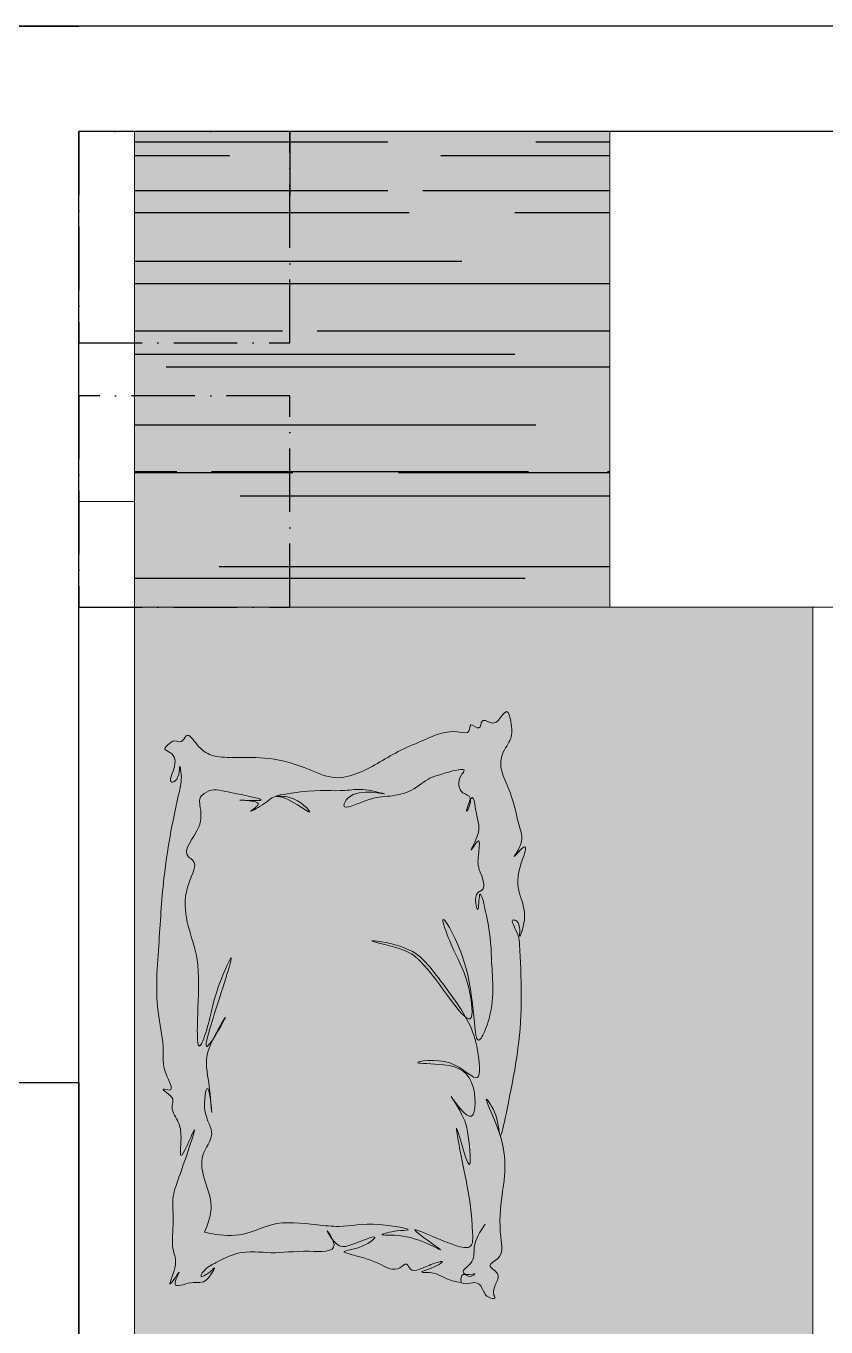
# Model space of a CAD drawing. Header units: millimetres. Extents: x -16811 to 32579, y 147992 to 176118.
# Drawn here: x -7077 to -6319, y 169145 to 170377 of the extents above; entities that cross this region are included whole.
import ezdxf

# ---------------------------------------------------------------- set-up
doc = ezdxf.new("R2010")
doc.units = ezdxf.units.MM
doc.header["$MEASUREMENT"] = 0
doc.linetypes.add('ACAD_ISO10W100', pattern=[18, 12, -3, 0, -3])
doc.layers.add('0[12345]', color=6, linetype='ACAD_ISO10W100', lineweight=30, plot=False)
doc.layers.add('Column[12345]', color=7, linetype='Continuous', lineweight=25)
doc.layers.add('Furniture[12345]', color=7, linetype='Continuous', lineweight=20)
doc.layers.add('Hatching[12345]', color=7, linetype='Continuous')
doc.layers.add('Wall[12345]', color=7, linetype='Continuous')

msp = doc.modelspace()

# ---------------------------------------------------------------- hatches: boundary and pattern name
at = {"layer": 'Hatching[12345]'}
h = msp.add_hatch(color=29, dxfattribs=at)
h.set_gradient(color1=(87, 49, 41), color2=(101, 56, 47), one_color=1, tint=0.29)
h.paths.add_polyline_path([(-6973.8, 170276.6), (-6523.8, 170276.6), (-6523.8, 169826.6), (-6973.8, 169826.6)])
at = {"layer": 'Hatching[12345]', "true_color": 0x946247}
h = msp.add_hatch(dxfattribs=at)
h.set_pattern_fill('AR-RROOF', color=25, scale=100, style=0)
h.set_pattern_definition([(180, (118575.92, 43953.46), (-220, 100), [1500, -200, 500, -100]), (180, (118442.92, 44003.46), (100, 133), [300, -33, 600, -75]), (180, (118525.92, 44038.46), (-520, 67), [800, -140, 400, -100])])
h.paths.add_polyline_path([(-6973.8, 170276.6), (-6523.8, 170276.6), (-6523.8, 169826.6), (-6973.8, 169826.6)])
at = {"layer": 'Hatching[12345]'}
h = msp.add_hatch(color=254, dxfattribs=at)
h.set_gradient(color1=(188, 218, 240), color2=(188, 218, 240), centered=1, one_color=1, tint=0.84, name='SPHERICAL')
h.paths.add_polyline_path([(-6331.6, 169826.6), (-6973.8, 169826.6), (-6973.8, 168927), (-6331.6, 168927)])
edge = h.paths.add_edge_path(flags=16)
edge.add_spline(control_points=[(-6942.4, 169696.2), (-6940.3, 169698), (-6936.5, 169701.2), (-6928.5, 169697.2), (-6924.2, 169710), (-6913.3, 169692.9), (-6901, 169684.6), (-6875.6, 169683.9), (-6844.7, 169685), (-6812.6, 169675.3), (-6785.2, 169662.2), (-6753.4, 169670.8), (-6728.9, 169689), (-6695.9, 169701.8), (-6677.5, 169711.4), (-6655.9, 169706.1), (-6657.1, 169719.1), (-6646, 169707.6), (-6646.1, 169723.1), (-6633.3, 169713.3), (-6627.7, 169721.8), (-6620, 169730.9), (-6616.9, 169714.4), (-6615.5, 169701.9), (-6626.8, 169688.8), (-6627.9, 169671.4), (-6616.1, 169649.7), (-6611.3, 169623.6), (-6604.7, 169603.6), (-6619.6, 169583.9), (-6597.7, 169609.5), (-6613.5, 169572.5), (-6609.3, 169553), (-6601.6, 169534.7), (-6611.3, 169507), (-6607.3, 169528.1), (-6619.7, 169532.2), (-6609.7, 169516.7), (-6608.7, 169496.2), (-6605.9, 169432), (-6611.9, 169395.2), (-6626.4, 169325.6), (-6627.6, 169326.4), (-6627.7, 169326.5)], knot_values=[0, 0, 0, 0, 0.25382, 0.460542, 0.694835, 1.139569, 1.70084, 2.377518, 3.524298, 4.836209, 5.695724, 6.447678, 7.962577, 8.761427, 9.922694, 10.207165, 10.409942, 10.689351, 10.924019, 11.259037, 11.612355, 11.832431, 12.167835, 12.701992, 13.262323, 13.72025, 14.364213, 15.686964, 16.275555, 16.641872, 17.088132, 17.726791, 18.67199, 19.557352, 19.944726, 20.430995, 20.534345, 21.017645, 21.33905, 22.928598, 26.724468, 27.411934, 27.441983, 27.441983, 27.441983, 27.441983], degree=3, periodic=0)
edge.add_spline(control_points=[(-6627.7, 169326.5), (-6620.3, 169302.7), (-6625.4, 169277.5), (-6629.5, 169237.6), (-6623.5, 169211.2), (-6641.9, 169203.4), (-6621.7, 169193.3), (-6637.9, 169182.1), (-6631.6, 169171.4), (-6640.1, 169172.5), (-6643.5, 169178.8), (-6648.9, 169190.6), (-6662, 169184.1), (-6664.3, 169187.1)], knot_values=[29.790014, 29.790014, 29.790014, 29.790014, 31.733418, 33.070592, 33.76116, 34.070204, 34.417773, 35.108341, 35.207621, 35.330254, 35.677272, 35.977512, 36.449933, 36.449933, 36.449933, 36.449933], degree=3, periodic=0)
edge.add_spline(control_points=[(-6664.3, 169187.1), (-6667.3, 169187.5), (-6676.1, 169188.7), (-6686.2, 169195.6), (-6695.2, 169196.7), (-6707.4, 169196.7), (-6690.2, 169200.7), (-6678.5, 169209.1), (-6695.9, 169203.5), (-6702.1, 169199.6), (-6713, 169197.4), (-6715.9, 169207.2), (-6726.3, 169195.8), (-6745.3, 169207.4), (-6758.4, 169210.9), (-6780.9, 169216.9), (-6758.3, 169218.7), (-6736.5, 169236.2), (-6766.5, 169223), (-6779.1, 169219.7), (-6784.7, 169225.7), (-6786.2, 169227.6)], knot_values=[0.001627, 0.001627, 0.001627, 0.001627, 0.30881, 0.885533, 1.125245, 1.294957, 1.807053, 2.014014, 2.390194, 2.791076, 3.067402, 3.255669, 3.501446, 4.111256, 5.093018, 5.333636, 5.795713, 6.424924, 7.22382, 7.634666, 7.811297, 7.811297, 7.811297, 7.811297], degree=3, periodic=0)
edge.add_spline(control_points=[(-6786.2, 169227.6), (-6785.6, 169226), (-6782.1, 169215.1), (-6817.9, 169218.2), (-6841.3, 169213.5), (-6873.9, 169218.5), (-6894.8, 169206.5), (-6906.4, 169201.4), (-6913.8, 169190.1), (-6902.6, 169196), (-6895.5, 169204.8), (-6906.5, 169183.8), (-6917.9, 169189.9), (-6941.6, 169179), (-6925.9, 169205.9), (-6946.2, 169175.6), (-6931.6, 169205.2), (-6940.1, 169220.4), (-6935.9, 169243.5), (-6939.1, 169267.2), (-6930.4, 169289.6), (-6907.3, 169357.8), (-6933.8, 169292.5), (-6928.4, 169327.3), (-6932.6, 169340.6), (-6940.4, 169351.8), (-6935, 169362.9), (-6952.8, 169372.3), (-6934.4, 169366.7), (-6948.8, 169390.1), (-6944.9, 169408.8), (-6955.3, 169452.8), (-6950.4, 169507.7), (-6946.9, 169578.2), (-6935.6, 169634.7), (-6928.7, 169663.4), (-6931.8, 169682.7), (-6930.7, 169662.9), (-6942.5, 169659.2), (-6934.3, 169676.3), (-6935.3, 169687.6), (-6947.2, 169691.8), (-6943.9, 169694.9), (-6942.4, 169696.2)], knot_values=[8.535132, 8.535132, 8.535132, 8.535132, 8.665562, 9.474885, 10.680581, 11.731794, 12.482799, 12.979735, 13.12789, 13.494969, 13.630671, 14.056835, 14.587313, 15.085164, 15.480512, 15.951085, 16.483501, 17.093841, 17.945825, 18.659388, 19.367318, 20.886126, 21.744859, 22.416814, 22.865961, 23.371565, 23.564984, 24.001314, 24.195364, 24.707154, 25.475673, 26.536549, 28.914258, 31.040669, 33.694428, 34.232605, 34.493516, 34.978663, 35.091565, 35.515429, 36.048451, 36.245558, 36.4021, 36.4021, 36.4021, 36.4021], degree=3, periodic=0)
edge = h.paths.add_edge_path(flags=0)
edge.add_spline(control_points=[(-6660.2, 169438.1), (-6659.3, 169436.5), (-6654.2, 169427.1), (-6648.6, 169410.9), (-6644.5, 169368.3), (-6671.6, 169402.6), (-6721.1, 169393.9), (-6672.4, 169394.9), (-6649.7, 169382.6), (-6650.8, 169326.5), (-6680.4, 169373.4), (-6662.5, 169344.9), (-6657.6, 169333.4), (-6653.4, 169274.4), (-6672.2, 169350), (-6664.7, 169305.6), (-6658.3, 169279.1), (-6654, 169248.2), (-6653.2, 169217.9), (-6679.4, 169223.7), (-6729.3, 169249.5), (-6665.5, 169205.6), (-6710.6, 169234.7), (-6748.2, 169230.8), (-6726.9, 169236.4), (-6705.1, 169236.6), (-6753.7, 169245.5), (-6773, 169238.8), (-6808.8, 169242.5), (-6838.8, 169246.4), (-6868.6, 169231.4), (-6890.9, 169231.2), (-6904, 169233.9), (-6907.5, 169234.6), (-6904.3, 169243), (-6895.3, 169266.9), (-6919.5, 169299.2), (-6895.2, 169328.7), (-6910.7, 169344.7), (-6904.2, 169385.9), (-6899, 169328.2), (-6903.9, 169385.8), (-6908, 169398.7), (-6900.6, 169415.1), (-6898.8, 169418.8)], knot_values=[65.447847, 65.447847, 65.447847, 65.447847, 65.63943, 66.565436, 67.420431, 68.40732, 69.420683, 70.237166, 71.43394, 72.332569, 73.176927, 73.554537, 74.554717, 75.447633, 76.66581, 77.148, 78.482837, 80.007232, 80.427044, 80.931932, 82.265181, 83.244131, 84.489691, 85.144184, 85.633812, 85.971755, 86.866409, 88.157786, 88.849889, 90.296323, 91.112463, 92.101438, 92.454034, 92.454034, 92.454034, 93.319474, 94.93311, 95.647186, 96.420475, 97.126698, 97.881117, 98.886806, 99.872246, 100.167679, 100.167679, 100.167679, 100.167679], degree=3, periodic=0)
edge.add_spline(control_points=[(-6898.8, 169418.8), (-6901, 169415.3), (-6911.1, 169401), (-6894.2, 169454.4), (-6875.1, 169513.4), (-6900.7, 169455.4), (-6901.7, 169435.2), (-6916.1, 169398.2), (-6912.6, 169467.9), (-6913.6, 169503.4), (-6934.5, 169549.6), (-6912.8, 169583.9), (-6931.4, 169594.7), (-6908.8, 169616.1), (-6911.2, 169633.9), (-6913.1, 169646.2), (-6901.8, 169655.6), (-6886.1, 169651.2), (-6839.7, 169642.7), (-6864.8, 169643.4), (-6869.7, 169643.6)], knot_values=[9.262746, 9.262746, 9.262746, 9.262746, 9.598621, 10.884297, 12.452965, 13.476101, 15.040717, 15.348451, 16.704729, 18.391968, 20.48622, 21.196783, 21.369329, 22.369403, 23.061945, 23.242728, 23.553096, 24.276746, 25.284432, 25.703927, 25.703927, 25.703927, 25.703927], degree=3, periodic=0)
edge.add_spline(control_points=[(-6869.7, 169643.6), (-6867.1, 169643.4), (-6861.6, 169642.7), (-6853.3, 169640.2), (-6871.1, 169629.2), (-6848.2, 169640.6), (-6838.1, 169655.2), (-6794.5, 169619.6), (-6821.5, 169648.6), (-6848.6, 169646.7), (-6802.2, 169654.7), (-6782, 169651.2), (-6757.5, 169655.4), (-6721, 169645.1), (-6767.6, 169657.6), (-6779.9, 169631.4), (-6750.9, 169647), (-6733.2, 169646.9), (-6710.9, 169651.2), (-6696.9, 169664.4), (-6682.3, 169668.4), (-6656.2, 169676.7), (-6668.2, 169664), (-6667.2, 169650.2), (-6656.5, 169648.3), (-6655.8, 169644.9), (-6655.8, 169644.5)], knot_values=[26.157068, 26.157068, 26.157068, 26.157068, 26.385216, 26.523896, 26.856192, 27.271557, 27.814993, 28.951107, 29.737919, 30.142365, 30.901079, 32.306046, 32.957682, 33.57046, 34.718549, 35.01149, 35.760324, 36.490654, 37.198885, 37.895984, 38.254443, 38.997565, 39.162584, 39.713823, 39.994801, 40.035381, 40.035381, 40.035381, 40.035381], degree=3, periodic=0)
edge.add_spline(control_points=[(-6869.7, 169643.6), (-6872.4, 169643.7), (-6876.2, 169643.9), (-6872.4, 169643.8), (-6869.7, 169643.6)], knot_values=[25.703927, 25.703927, 25.703927, 25.703927, 25.930608, 26.157068, 26.157068, 26.157068, 26.157068], degree=3, periodic=0)
edge.add_spline(control_points=[(-6869.7, 169643.6), (-6864.8, 169643.4), (-6839.7, 169642.7), (-6886.1, 169651.2), (-6901.8, 169655.6), (-6913.1, 169646.2), (-6911.2, 169633.9), (-6908.8, 169616.1), (-6931.4, 169594.7), (-6912.8, 169583.9), (-6934.5, 169549.6), (-6913.6, 169503.4), (-6912.6, 169467.9), (-6916.1, 169398.2), (-6901.7, 169435.2), (-6900.7, 169455.4), (-6875.1, 169513.4), (-6894.2, 169454.4), (-6911.1, 169401), (-6901, 169415.3), (-6898.8, 169418.8)], knot_values=[9.262746, 9.262746, 9.262746, 9.262746, 9.682241, 10.689927, 11.413577, 11.723945, 11.904729, 12.597271, 13.597345, 13.76989, 14.480453, 16.574705, 18.261945, 19.618223, 19.925956, 21.490572, 22.513709, 24.082377, 25.368053, 25.703927, 25.703927, 25.703927, 25.703927], degree=3, periodic=0)
edge.add_spline(control_points=[(-6898.8, 169418.8), (-6893.6, 169429.4), (-6881.8, 169448.5), (-6894, 169426.4), (-6898.8, 169418.8)], knot_values=[7.713645, 7.713645, 7.713645, 7.713645, 8.546506, 9.262746, 9.262746, 9.262746, 9.262746], degree=3, periodic=0)
h = msp.add_hatch(color=254, dxfattribs=at)
h.set_gradient(color1=(195, 213, 212), rotation=45, centered=1, one_color=1, tint=1, name='INVHEMISPHERICAL')
edge = h.paths.add_edge_path()
edge.add_spline(control_points=[(-6786.2, 169227.6), (-6785.6, 169226), (-6782.1, 169215.1), (-6817.9, 169218.2), (-6841.3, 169213.5), (-6873.9, 169218.5), (-6894.8, 169206.5), (-6906.4, 169201.4), (-6913.8, 169190.1), (-6902.6, 169196), (-6895.5, 169204.8), (-6906.5, 169183.8), (-6917.9, 169189.9), (-6941.6, 169179), (-6925.9, 169205.9), (-6946.2, 169175.6), (-6931.6, 169205.2), (-6940.1, 169220.4), (-6935.9, 169243.5), (-6938.4, 169261.9), (-6937.1, 169269.8), (-6936.7, 169271.6)], knot_values=[8.535132, 8.535132, 8.535132, 8.535132, 8.665562, 9.474885, 10.680581, 11.731794, 12.482799, 12.979735, 13.12789, 13.494969, 13.630671, 14.056835, 14.587313, 15.085164, 15.480512, 15.951085, 16.483501, 17.093841, 17.945825, 18.659388, 18.86018, 18.86018, 18.86018, 18.86018], degree=3, periodic=0)
edge.add_spline(control_points=[(-6936.7, 169271.6), (-6935.7, 169276), (-6928.9, 169294.1), (-6907.3, 169357.8), (-6933.8, 169292.5), (-6928.4, 169327.3), (-6932.6, 169340.6), (-6940.4, 169351.8), (-6935, 169362.9), (-6952.8, 169372.3), (-6934.4, 169366.7), (-6948.8, 169390.1), (-6944.9, 169408.8), (-6955.3, 169452.8), (-6950.8, 169503.2), (-6948.7, 169543.1), (-6947.1, 169559.9)], knot_values=[18.86018, 18.86018, 18.86018, 18.86018, 19.367318, 20.886126, 21.744859, 22.416814, 22.865961, 23.371565, 23.564984, 24.001314, 24.195364, 24.707154, 25.475673, 26.536549, 28.914258, 30.585278, 30.585278, 30.585278, 30.585278], degree=3, periodic=0)
edge.add_spline(control_points=[(-6947.1, 169559.9), (-6946.7, 169564.5), (-6943.4, 169596), (-6935.6, 169634.7), (-6928.7, 169663.4), (-6931.8, 169682.7), (-6930.7, 169662.9), (-6942.5, 169659.2), (-6934.3, 169676.3), (-6935.3, 169687.6), (-6947.2, 169691.8), (-6943.9, 169694.9), (-6942.4, 169696.2)], knot_values=[30.585278, 30.585278, 30.585278, 30.585278, 31.040669, 33.694428, 34.232605, 34.493516, 34.978663, 35.091565, 35.515429, 36.048451, 36.245558, 36.4021, 36.4021, 36.4021, 36.4021], degree=3, periodic=0)
edge.add_spline(control_points=[(-6942.4, 169696.2), (-6940.3, 169698), (-6936.5, 169701.2), (-6928.5, 169697.2), (-6924.2, 169710), (-6913.3, 169692.9), (-6901, 169684.6), (-6875.6, 169683.9), (-6844.7, 169685), (-6812.6, 169675.3), (-6785.2, 169662.2), (-6753.4, 169670.8), (-6728.9, 169689), (-6695.9, 169701.8), (-6677.5, 169711.4), (-6655.9, 169706.1), (-6657.1, 169719.1), (-6646, 169707.6), (-6646.1, 169723.1), (-6633.3, 169713.3), (-6627.7, 169721.8), (-6620, 169730.9), (-6616.9, 169714.4), (-6615.5, 169701.9), (-6626.8, 169688.8), (-6627.9, 169671.4), (-6616.1, 169649.7), (-6611.3, 169623.6), (-6604.7, 169603.6), (-6619.6, 169583.9), (-6597.7, 169609.5), (-6613.5, 169572.5), (-6609.3, 169553), (-6601.6, 169534.7), (-6611.3, 169507), (-6607.3, 169528.1), (-6619.7, 169532.2), (-6609.7, 169516.7), (-6608.7, 169496.2), (-6607.7, 169473.1), (-6607.7, 169456.5), (-6607.7, 169455.1)], knot_values=[0, 0, 0, 0, 0.317275, 0.575678, 0.868544, 1.424462, 2.12605, 2.971898, 4.405373, 6.045262, 7.119655, 8.059598, 9.953221, 10.951784, 12.403367, 12.758956, 13.012427, 13.361689, 13.655024, 14.073797, 14.515444, 14.790538, 15.209793, 15.87749, 16.577904, 17.150313, 17.955266, 19.608705, 20.344444, 20.80234, 21.360165, 22.158489, 23.339988, 24.44669, 24.930907, 25.538744, 25.667931, 26.272056, 26.673812, 28.660747, 28.840014, 28.840014, 28.840014, 28.840014], degree=3, periodic=0)
edge.add_line((-6607.7, 169455.1), (-6580, 169446.6))
edge.add_line((-6580, 169446.6), (-6608.4, 169432.6))
edge.add_spline(control_points=[(-6608.4, 169432.6), (-6609.9, 169408.4), (-6615, 169380), (-6626.4, 169325.6), (-6627.6, 169326.4), (-6627.7, 169326.5)], knot_values=[29.888741, 29.888741, 29.888741, 29.888741, 33.405585, 34.264917, 34.302479, 34.302479, 34.302479, 34.302479], degree=3, periodic=0)
edge.add_spline(control_points=[(-6627.7, 169326.5), (-6620.3, 169302.7), (-6625.4, 169277.5), (-6629.5, 169237.6), (-6623.5, 169211.2), (-6641.9, 169203.4), (-6621.7, 169193.3), (-6637.9, 169182.1), (-6631.6, 169171.4), (-6640.1, 169172.5), (-6643.5, 169178.8), (-6648.9, 169190.6), (-6662, 169184.1), (-6664.3, 169187.1)], knot_values=[37.237517, 37.237517, 37.237517, 37.237517, 39.666772, 41.33824, 42.20145, 42.587756, 43.022217, 43.885427, 44.009526, 44.162817, 44.596591, 44.97189, 45.562416, 45.562416, 45.562416, 45.562416], degree=3, periodic=0)
edge.add_spline(control_points=[(-6664.3, 169187.1), (-6667.3, 169187.5), (-6676.1, 169188.7), (-6686.2, 169195.6), (-6695.2, 169196.7), (-6707.4, 169196.7), (-6690.2, 169200.7), (-6678.5, 169209.1), (-6695.9, 169203.5), (-6702.1, 169199.6), (-6713, 169197.4), (-6715.9, 169207.2), (-6726.3, 169195.8), (-6745.3, 169207.4), (-6758.4, 169210.9), (-6780.9, 169216.9), (-6758.3, 169218.7), (-6736.5, 169236.2), (-6766.5, 169223), (-6779.1, 169219.7), (-6784.7, 169225.7), (-6786.2, 169227.6)], knot_values=[0.001627, 0.001627, 0.001627, 0.001627, 0.30881, 0.885533, 1.125245, 1.294957, 1.807053, 2.014014, 2.390194, 2.791076, 3.067402, 3.255669, 3.501446, 4.111256, 5.093018, 5.333636, 5.795713, 6.424924, 7.22382, 7.634666, 7.811297, 7.811297, 7.811297, 7.811297], degree=3, periodic=0)
edge = h.paths.add_edge_path(flags=16)
edge.add_spline(control_points=[(-6660.2, 169438.1), (-6659.3, 169436.5), (-6654.2, 169427.1), (-6648.6, 169410.9), (-6644.5, 169368.3), (-6671.6, 169402.6), (-6721.1, 169393.9), (-6672.4, 169394.9), (-6649.7, 169382.6), (-6650.8, 169326.5), (-6680.4, 169373.4), (-6662.5, 169344.9), (-6657.6, 169333.4), (-6653.4, 169274.4), (-6672.2, 169350), (-6664.7, 169305.6), (-6658.3, 169279.1), (-6654, 169248.2), (-6653.2, 169217.9), (-6679.4, 169223.7), (-6729.3, 169249.5), (-6665.5, 169205.6), (-6710.6, 169234.7), (-6748.2, 169230.8), (-6726.9, 169236.4), (-6705.1, 169236.6), (-6753.7, 169245.5), (-6773, 169238.8), (-6808.8, 169242.5), (-6838.8, 169246.4), (-6868.6, 169231.4), (-6890.9, 169231.2), (-6904, 169233.9), (-6907.5, 169234.6), (-6904.3, 169243), (-6895.3, 169266.9), (-6919.5, 169299.2), (-6895.2, 169328.7), (-6910.7, 169344.7), (-6904.2, 169385.9), (-6899, 169328.2), (-6903.9, 169385.8), (-6908, 169398.7), (-6900.6, 169415.1), (-6898.8, 169418.8)], knot_values=[81.809808, 81.809808, 81.809808, 81.809808, 82.049287, 83.206795, 84.275539, 85.50915, 86.775853, 87.796457, 89.292425, 90.415712, 91.471158, 91.943172, 93.193396, 94.309542, 95.832263, 96.435, 98.103547, 100.00904, 100.533805, 101.164915, 102.831476, 104.055163, 105.612114, 106.43023, 107.042265, 107.464694, 108.583011, 110.197233, 111.062361, 112.870403, 113.890579, 115.126798, 115.567543, 115.567543, 115.567543, 116.649343, 118.666388, 119.558983, 120.525594, 121.408372, 122.351396, 123.608507, 124.840307, 125.209599, 125.209599, 125.209599, 125.209599], degree=3, periodic=0)
edge.add_spline(control_points=[(-6898.8, 169418.8), (-6901, 169415.3), (-6911.1, 169401), (-6894.2, 169454.4), (-6875.1, 169513.4), (-6900.7, 169455.4), (-6901.7, 169435.2), (-6916.1, 169398.2), (-6912.6, 169467.9), (-6913.6, 169503.4), (-6934.5, 169549.6), (-6912.8, 169583.9), (-6931.4, 169594.7), (-6908.8, 169616.1), (-6911.2, 169633.9), (-6913.1, 169646.2), (-6901.8, 169655.6), (-6886.1, 169651.2), (-6839.7, 169642.7), (-6864.8, 169643.4), (-6869.7, 169643.6)], knot_values=[11.578433, 11.578433, 11.578433, 11.578433, 11.998276, 13.605371, 15.566206, 16.845127, 18.800896, 19.185564, 20.880911, 22.98996, 25.607776, 26.495979, 26.711661, 27.961754, 28.827431, 29.05341, 29.44137, 30.345933, 31.60554, 32.129909, 32.129909, 32.129909, 32.129909], degree=3, periodic=0)
edge.add_spline(control_points=[(-6869.7, 169643.6), (-6867.1, 169643.4), (-6861.6, 169642.7), (-6853.3, 169640.2), (-6871.1, 169629.2), (-6848.2, 169640.6), (-6838.1, 169655.2), (-6794.5, 169619.6), (-6821.5, 169648.6), (-6848.6, 169646.7), (-6802.2, 169654.7), (-6782, 169651.2), (-6757.5, 169655.4), (-6721, 169645.1), (-6767.6, 169657.6), (-6779.9, 169631.4), (-6750.9, 169647), (-6733.2, 169646.9), (-6710.9, 169651.2), (-6696.9, 169664.4), (-6682.3, 169668.4), (-6656.2, 169676.7), (-6668.2, 169664), (-6667.2, 169650.2), (-6656.5, 169648.3), (-6655.8, 169644.9), (-6655.8, 169644.5)], knot_values=[32.696336, 32.696336, 32.696336, 32.696336, 32.98152, 33.15487, 33.57024, 34.089446, 34.768741, 36.188884, 37.172399, 37.677957, 38.626349, 40.382557, 41.197102, 41.963074, 43.398186, 43.764363, 44.700405, 45.613317, 46.498606, 47.36998, 47.818054, 48.746956, 48.95323, 49.642279, 49.993501, 50.044227, 50.044227, 50.044227, 50.044227], degree=3, periodic=0)
edge.add_spline(control_points=[(-6655.8, 169644.5), (-6655.3, 169645.2), (-6652.4, 169649), (-6650.2, 169623.9), (-6644.5, 169617.1), (-6659.5, 169588.7), (-6645.8, 169612), (-6648.6, 169589.5), (-6649.4, 169579.3), (-6639, 169559.5), (-6653.6, 169555.7), (-6647.8, 169528.8), (-6647.9, 169566.8), (-6635.8, 169516.2), (-6636.7, 169490.4), (-6632, 169448.8), (-6654.8, 169396), (-6646.9, 169478.3), (-6689.7, 169548.1), (-6671.2, 169497.8), (-6658.1, 169478.3), (-6651.9, 169435.4), (-6657.7, 169436.2), (-6660.2, 169438.1)], knot_values=[50.993901, 50.993901, 50.993901, 50.993901, 51.097903, 51.678194, 52.686181, 53.235716, 53.695579, 54.147916, 54.82018, 55.651897, 55.831248, 56.490096, 57.063765, 57.921587, 59.786522, 62.114055, 62.821722, 65.674331, 67.720898, 68.70542, 70.3709, 71.726622, 72.344215, 72.344215, 72.344215, 72.344215], degree=3, periodic=0)
h = msp.add_hatch(color=254, dxfattribs=at)
h.set_gradient(color1=(195, 213, 212), rotation=45, centered=1, one_color=1, tint=1, name='INVHEMISPHERICAL')
edge = h.paths.add_edge_path()
edge.add_spline(control_points=[(-6786.2, 169227.6), (-6785.6, 169226.1), (-6782.1, 169215.1), (-6817.9, 169218.2), (-6841.3, 169213.6), (-6873.9, 169218.6), (-6894.8, 169206.6), (-6906.4, 169201.5), (-6913.8, 169190.2), (-6902.6, 169196.1), (-6895.5, 169204.8), (-6906.5, 169183.8), (-6917.9, 169190), (-6941.6, 169179), (-6925.9, 169206), (-6946.2, 169175.6), (-6931.6, 169205.2), (-6940.1, 169220.4), (-6935.9, 169243.5), (-6938.4, 169262), (-6937.1, 169269.9), (-6936.7, 169271.6)], knot_values=[8.535132, 8.535132, 8.535132, 8.535132, 8.665562, 9.474885, 10.680581, 11.731794, 12.482799, 12.979735, 13.12789, 13.494969, 13.630671, 14.056835, 14.587313, 15.085164, 15.480512, 15.951085, 16.483501, 17.093841, 17.945825, 18.659388, 18.86018, 18.86018, 18.86018, 18.86018], degree=3, periodic=0)
edge.add_spline(control_points=[(-6936.7, 169271.6), (-6935.7, 169276), (-6928.9, 169294.1), (-6907.3, 169357.8), (-6933.8, 169292.6), (-6928.4, 169327.4), (-6932.6, 169340.7), (-6940.4, 169351.8), (-6935, 169362.9), (-6952.8, 169372.4), (-6934.4, 169366.7), (-6948.8, 169390.1), (-6944.9, 169408.9), (-6955.3, 169452.8), (-6950.8, 169503.3), (-6948.7, 169543.2), (-6947.1, 169560)], knot_values=[18.86018, 18.86018, 18.86018, 18.86018, 19.367318, 20.886126, 21.744859, 22.416814, 22.865961, 23.371565, 23.564984, 24.001314, 24.195364, 24.707154, 25.475673, 26.536549, 28.914258, 30.585278, 30.585278, 30.585278, 30.585278], degree=3, periodic=0)
edge.add_spline(control_points=[(-6947.1, 169560), (-6946.7, 169564.6), (-6943.4, 169596), (-6935.6, 169634.8), (-6928.7, 169663.4), (-6931.8, 169682.8), (-6930.7, 169663), (-6942.5, 169659.2), (-6934.3, 169676.4), (-6935.3, 169687.6), (-6947.2, 169691.9), (-6943.9, 169694.9), (-6942.4, 169696.2)], knot_values=[30.585278, 30.585278, 30.585278, 30.585278, 31.040669, 33.694428, 34.232605, 34.493516, 34.978663, 35.091565, 35.515429, 36.048451, 36.245558, 36.4021, 36.4021, 36.4021, 36.4021], degree=3, periodic=0)
edge.add_spline(control_points=[(-6942.4, 169696.2), (-6940.3, 169698), (-6936.5, 169701.2), (-6928.5, 169697.3), (-6924.2, 169710.1), (-6913.3, 169692.9), (-6901, 169684.6), (-6875.6, 169684), (-6844.7, 169685), (-6812.6, 169675.3), (-6785.2, 169662.3), (-6753.5, 169670.9), (-6728.9, 169689), (-6695.9, 169701.8), (-6677.5, 169711.4), (-6655.9, 169706.1), (-6657.1, 169719.2), (-6646, 169707.6), (-6646.1, 169723.2), (-6633.3, 169713.4), (-6627.7, 169721.8), (-6620, 169730.9), (-6616.9, 169714.4), (-6615.5, 169701.9), (-6626.8, 169688.9), (-6627.9, 169671.4), (-6616.1, 169649.8), (-6611.3, 169623.6), (-6604.7, 169603.7), (-6619.6, 169584), (-6597.7, 169609.5), (-6613.5, 169572.5), (-6609.3, 169553.1), (-6601.6, 169534.8), (-6611.3, 169507), (-6607.3, 169528.2), (-6619.7, 169532.3), (-6609.7, 169516.7), (-6608.7, 169496.3), (-6607.7, 169473.2), (-6607.7, 169456.5), (-6607.7, 169455.2)], knot_values=[0, 0, 0, 0, 0.317275, 0.575678, 0.868544, 1.424462, 2.12605, 2.971898, 4.405373, 6.045262, 7.119655, 8.059598, 9.953221, 10.951784, 12.403367, 12.758956, 13.012427, 13.361689, 13.655024, 14.073797, 14.515444, 14.790538, 15.209793, 15.87749, 16.577904, 17.150313, 17.955266, 19.608705, 20.344444, 20.80234, 21.360165, 22.158489, 23.339988, 24.44669, 24.930907, 25.538744, 25.667931, 26.272056, 26.673812, 28.660747, 28.840014, 28.840014, 28.840014, 28.840014], degree=3, periodic=0)
edge.add_line((-6607.7, 169455.2), (-6580, 169446.6))
edge.add_line((-6580, 169446.6), (-6608.4, 169432.7))
edge.add_spline(control_points=[(-6608.4, 169432.7), (-6609.9, 169408.5), (-6615, 169380.1), (-6626.4, 169325.7), (-6627.6, 169326.5), (-6627.7, 169326.6)], knot_values=[29.888741, 29.888741, 29.888741, 29.888741, 33.405585, 34.264917, 34.302479, 34.302479, 34.302479, 34.302479], degree=3, periodic=0)
edge.add_spline(control_points=[(-6627.7, 169326.6), (-6620.4, 169302.7), (-6625.4, 169277.5), (-6629.5, 169237.6), (-6623.5, 169211.3), (-6641.9, 169203.5), (-6621.7, 169193.4), (-6637.9, 169182.2), (-6631.6, 169171.5), (-6640.1, 169172.6), (-6643.5, 169178.9), (-6648.9, 169190.7), (-6662, 169184.2), (-6664.3, 169187.2)], knot_values=[37.237517, 37.237517, 37.237517, 37.237517, 39.666772, 41.33824, 42.20145, 42.587756, 43.022217, 43.885427, 44.009526, 44.162817, 44.596591, 44.97189, 45.562416, 45.562416, 45.562416, 45.562416], degree=3, periodic=0)
edge.add_spline(control_points=[(-6664.3, 169187.2), (-6667.3, 169187.6), (-6676.1, 169188.8), (-6686.2, 169195.6), (-6695.2, 169196.8), (-6707.4, 169196.7), (-6690.3, 169200.8), (-6678.5, 169209.1), (-6695.9, 169203.6), (-6702.1, 169199.7), (-6713.1, 169197.5), (-6715.9, 169207.3), (-6726.3, 169195.9), (-6745.3, 169207.4), (-6758.4, 169211), (-6780.9, 169216.9), (-6758.3, 169218.8), (-6736.5, 169236.2), (-6766.5, 169223.1), (-6779.1, 169219.8), (-6784.7, 169225.7), (-6786.2, 169227.6)], knot_values=[0.001627, 0.001627, 0.001627, 0.001627, 0.30881, 0.885533, 1.125245, 1.294957, 1.807053, 2.014014, 2.390194, 2.791076, 3.067402, 3.255669, 3.501446, 4.111256, 5.093018, 5.333636, 5.795713, 6.424924, 7.22382, 7.634666, 7.811297, 7.811297, 7.811297, 7.811297], degree=3, periodic=0)
edge = h.paths.add_edge_path(flags=16)
edge.add_spline(control_points=[(-6660.2, 169438.2), (-6659.3, 169436.6), (-6654.3, 169427.2), (-6648.6, 169410.9), (-6644.5, 169368.4), (-6671.6, 169402.6), (-6721.2, 169393.9), (-6672.4, 169394.9), (-6649.7, 169382.6), (-6650.8, 169326.5), (-6680.4, 169373.4), (-6662.5, 169344.9), (-6657.6, 169333.4), (-6653.4, 169274.4), (-6672.2, 169350), (-6664.7, 169305.7), (-6658.4, 169279.1), (-6654, 169248.2), (-6653.2, 169217.9), (-6679.4, 169223.7), (-6729.3, 169249.6), (-6665.5, 169205.6), (-6710.7, 169234.8), (-6748.2, 169230.9), (-6726.9, 169236.5), (-6705.1, 169236.6), (-6753.7, 169245.5), (-6773, 169238.9), (-6808.8, 169242.6), (-6838.8, 169246.5), (-6868.6, 169231.5), (-6890.9, 169231.3), (-6904.1, 169234), (-6907.5, 169234.7), (-6904.3, 169243), (-6895.3, 169267), (-6919.5, 169299.3), (-6895.2, 169328.8), (-6910.7, 169344.8), (-6904.2, 169386), (-6899, 169328.3), (-6903.9, 169385.9), (-6908, 169398.7), (-6900.6, 169415.1), (-6898.8, 169418.9)], knot_values=[81.809808, 81.809808, 81.809808, 81.809808, 82.049287, 83.206795, 84.275539, 85.50915, 86.775853, 87.796457, 89.292425, 90.415712, 91.471158, 91.943172, 93.193396, 94.309542, 95.832263, 96.435, 98.103547, 100.00904, 100.533805, 101.164915, 102.831476, 104.055163, 105.612114, 106.43023, 107.042265, 107.464694, 108.583011, 110.197233, 111.062361, 112.870403, 113.890579, 115.126798, 115.567543, 115.567543, 115.567543, 116.649343, 118.666388, 119.558983, 120.525594, 121.408372, 122.351396, 123.608507, 124.840307, 125.209599, 125.209599, 125.209599, 125.209599], degree=3, periodic=0)
edge.add_spline(control_points=[(-6898.8, 169418.9), (-6901.1, 169415.3), (-6911.1, 169401.1), (-6894.2, 169454.4), (-6875.1, 169513.4), (-6900.7, 169455.5), (-6901.7, 169435.2), (-6916.1, 169398.2), (-6912.6, 169468), (-6913.7, 169503.5), (-6934.5, 169549.7), (-6912.8, 169583.9), (-6931.4, 169594.8), (-6908.8, 169616.2), (-6911.2, 169633.9), (-6913.1, 169646.2), (-6901.8, 169655.6), (-6886.1, 169651.3), (-6839.7, 169642.7), (-6864.9, 169643.4), (-6869.7, 169643.7)], knot_values=[11.578433, 11.578433, 11.578433, 11.578433, 11.998276, 13.605371, 15.566206, 16.845127, 18.800896, 19.185564, 20.880911, 22.98996, 25.607776, 26.495979, 26.711661, 27.961754, 28.827431, 29.05341, 29.44137, 30.345933, 31.60554, 32.129909, 32.129909, 32.129909, 32.129909], degree=3, periodic=0)
edge.add_spline(control_points=[(-6869.7, 169643.7), (-6867.1, 169643.4), (-6861.6, 169642.8), (-6853.4, 169640.3), (-6871.1, 169629.3), (-6848.2, 169640.7), (-6838.1, 169655.2), (-6794.5, 169619.6), (-6821.5, 169648.6), (-6848.6, 169646.7), (-6802.2, 169654.8), (-6782, 169651.3), (-6757.5, 169655.4), (-6721, 169645.2), (-6767.6, 169657.7), (-6780, 169631.4), (-6750.9, 169647), (-6733.2, 169647), (-6710.9, 169651.3), (-6696.9, 169664.5), (-6682.3, 169668.5), (-6656.2, 169676.7), (-6668.2, 169664), (-6667.3, 169650.2), (-6656.5, 169648.4), (-6655.8, 169645), (-6655.8, 169644.5)], knot_values=[32.696336, 32.696336, 32.696336, 32.696336, 32.98152, 33.15487, 33.57024, 34.089446, 34.768741, 36.188884, 37.172399, 37.677957, 38.626349, 40.382557, 41.197102, 41.963074, 43.398186, 43.764363, 44.700405, 45.613317, 46.498606, 47.36998, 47.818054, 48.746956, 48.95323, 49.642279, 49.993501, 50.044227, 50.044227, 50.044227, 50.044227], degree=3, periodic=0)
edge.add_spline(control_points=[(-6655.8, 169644.5), (-6655.3, 169645.3), (-6652.5, 169649), (-6650.2, 169624), (-6644.5, 169617.1), (-6659.5, 169588.8), (-6645.8, 169612), (-6648.6, 169589.6), (-6649.4, 169579.3), (-6639.1, 169559.5), (-6653.6, 169555.7), (-6647.8, 169528.9), (-6647.9, 169566.9), (-6635.8, 169516.2), (-6636.8, 169490.4), (-6632, 169448.8), (-6654.8, 169396.1), (-6646.9, 169478.4), (-6689.7, 169548.2), (-6671.2, 169497.8), (-6658.1, 169478.3), (-6651.9, 169435.5), (-6657.7, 169436.3), (-6660.2, 169438.2)], knot_values=[50.993901, 50.993901, 50.993901, 50.993901, 51.097903, 51.678194, 52.686181, 53.235716, 53.695579, 54.147916, 54.82018, 55.651897, 55.831248, 56.490096, 57.063765, 57.921587, 59.786522, 62.114055, 62.821722, 65.674331, 67.720898, 68.70542, 70.3709, 71.726622, 72.344215, 72.344215, 72.344215, 72.344215], degree=3, periodic=0)
h = msp.add_hatch(color=254, dxfattribs=at)
h.set_gradient(color1=(226, 238, 238), rotation=90, one_color=1, tint=1, name='SPHERICAL')
edge = h.paths.add_edge_path()
edge.add_spline(control_points=[(-6655.8, 169644.5), (-6655.8, 169644.9), (-6656.5, 169648.3), (-6667.2, 169650.2), (-6668.2, 169664), (-6656.2, 169676.7), (-6682.3, 169668.4), (-6696.9, 169664.4), (-6710.9, 169651.2), (-6733.2, 169646.9), (-6750.9, 169647), (-6779.9, 169631.4), (-6767.6, 169657.6), (-6721, 169645.1), (-6757.5, 169655.4), (-6782, 169651.2), (-6802.2, 169654.7), (-6848.6, 169646.7), (-6821.5, 169648.6), (-6794.5, 169619.6), (-6838.1, 169655.2), (-6848.2, 169640.6), (-6871.1, 169629.2), (-6853.3, 169640.2), (-6861.6, 169642.7), (-6867.1, 169643.4), (-6869.7, 169643.6)], knot_values=[32.696336, 32.696336, 32.696336, 32.696336, 32.747061, 33.098284, 33.787332, 33.993606, 34.922508, 35.370582, 36.241956, 37.127245, 38.040157, 38.976199, 39.342376, 40.777488, 41.54346, 42.358005, 44.114213, 45.062605, 45.568163, 46.551678, 47.971821, 48.651116, 49.170322, 49.585692, 49.759042, 50.044227, 50.044227, 50.044227, 50.044227], degree=3, periodic=0)
edge.add_spline(control_points=[(-6869.7, 169643.6), (-6872.4, 169643.7), (-6876.2, 169643.9), (-6872.4, 169643.8), (-6869.7, 169643.6)], knot_values=[32.129909, 32.129909, 32.129909, 32.129909, 32.41326, 32.696336, 32.696336, 32.696336, 32.696336], degree=3, periodic=0)
edge.add_spline(control_points=[(-6869.7, 169643.6), (-6864.8, 169643.4), (-6839.7, 169642.7), (-6886.1, 169651.2), (-6901.8, 169655.6), (-6913.1, 169646.2), (-6911.2, 169633.9), (-6908.8, 169616.1), (-6931.4, 169594.7), (-6912.8, 169583.9), (-6934.5, 169549.6), (-6913.6, 169503.4), (-6912.6, 169467.9), (-6916.1, 169398.2), (-6901.7, 169435.2), (-6900.7, 169455.4), (-6875.1, 169513.4), (-6894.2, 169454.4), (-6911.1, 169401), (-6901, 169415.3), (-6898.8, 169418.8)], knot_values=[11.578433, 11.578433, 11.578433, 11.578433, 12.102802, 13.362409, 14.266972, 14.654932, 14.880911, 15.746588, 16.996681, 17.212363, 18.100566, 20.718382, 22.827431, 24.522779, 24.907446, 26.863215, 28.142136, 30.102971, 31.710066, 32.129909, 32.129909, 32.129909, 32.129909], degree=3, periodic=0)
edge.add_spline(control_points=[(-6898.8, 169418.8), (-6893.6, 169429.4), (-6881.8, 169448.5), (-6894, 169426.4), (-6898.8, 169418.8)], knot_values=[9.642056, 9.642056, 9.642056, 9.642056, 10.683132, 11.578433, 11.578433, 11.578433, 11.578433], degree=3, periodic=0)
edge.add_spline(control_points=[(-6898.8, 169418.8), (-6900.6, 169415.1), (-6908, 169398.7), (-6903.9, 169385.8), (-6899, 169328.2), (-6904.2, 169385.9), (-6910.7, 169344.7), (-6895.2, 169328.7), (-6919.5, 169299.2), (-6895.3, 169266.9), (-6904.3, 169243), (-6907.5, 169234.6), (-6904, 169233.9), (-6890.9, 169231.2), (-6868.6, 169231.4), (-6838.8, 169246.4), (-6808.8, 169242.5), (-6773, 169238.8), (-6753.7, 169245.5), (-6705.1, 169236.6), (-6726.9, 169236.4), (-6748.2, 169230.8), (-6710.6, 169234.7), (-6665.5, 169205.6), (-6729.3, 169249.5), (-6679.4, 169223.7), (-6653.2, 169217.9), (-6654, 169248.2), (-6658.3, 169279.1), (-6664.7, 169305.6), (-6672.2, 169350), (-6653.4, 169274.4), (-6657.6, 169333.4), (-6662.5, 169344.9), (-6680.4, 169373.4), (-6650.8, 169326.5), (-6649.7, 169382.6), (-6672.4, 169394.9), (-6721.1, 169393.9), (-6671.6, 169402.6), (-6644.5, 169368.3), (-6648.6, 169410.9), (-6654.2, 169427.1), (-6659.3, 169436.5), (-6660.2, 169438.1)], knot_values=[81.809808, 81.809808, 81.809808, 81.809808, 82.1791, 83.4109, 84.668012, 85.611035, 86.493814, 87.460425, 88.35302, 90.370065, 91.451865, 91.451865, 91.451865, 91.89261, 93.128829, 94.149004, 95.957047, 96.822175, 98.436396, 99.554714, 99.977143, 100.589178, 101.407294, 102.964244, 104.187932, 105.854493, 106.485603, 107.010367, 108.915861, 110.584407, 111.187145, 112.709866, 113.826011, 115.076236, 115.548249, 116.603696, 117.726983, 119.22295, 120.243554, 121.510258, 122.743869, 123.812613, 124.97012, 125.209599, 125.209599, 125.209599, 125.209599], degree=3, periodic=0)
edge.add_spline(control_points=[(-6660.2, 169438.1), (-6669.7, 169445.4), (-6696.3, 169489.1), (-6720, 169503.9), (-6765.2, 169513.2), (-6709, 169506), (-6688.6, 169478.1), (-6667.8, 169451.7), (-6660.2, 169438.1)], knot_values=[72.344215, 72.344215, 72.344215, 72.344215, 74.721973, 75.648583, 76.821253, 77.954916, 79.789724, 81.809808, 81.809808, 81.809808, 81.809808], degree=3, periodic=0)
edge.add_spline(control_points=[(-6660.2, 169438.1), (-6657.7, 169436.2), (-6651.9, 169435.4), (-6658.1, 169478.3), (-6671.2, 169497.8), (-6689.7, 169548.1), (-6646.9, 169478.3), (-6654.8, 169396), (-6632, 169448.8), (-6636.7, 169490.4), (-6635.8, 169516.2), (-6647.9, 169566.8), (-6647.8, 169528.8), (-6653.6, 169555.7), (-6639, 169559.5), (-6649.4, 169579.3), (-6648.6, 169589.5), (-6645.8, 169612), (-6659.5, 169588.7), (-6644.5, 169617.1), (-6650.2, 169623.9), (-6652.4, 169649), (-6655.3, 169645.2), (-6655.8, 169644.5)], knot_values=[50.993901, 50.993901, 50.993901, 50.993901, 51.611494, 52.967217, 54.632696, 55.617219, 57.663786, 60.516395, 61.224061, 63.551594, 65.41653, 66.274352, 66.84802, 67.506868, 67.68622, 68.517936, 69.190201, 69.642537, 70.102401, 70.651936, 71.659922, 72.240213, 72.344215, 72.344215, 72.344215, 72.344215], degree=3, periodic=0)
edge.add_spline(control_points=[(-6655.8, 169644.5), (-6655.3, 169640.1), (-6662.3, 169626.1), (-6657.8, 169641.1), (-6655.8, 169644.5)], knot_values=[50.044227, 50.044227, 50.044227, 50.044227, 50.529399, 50.993901, 50.993901, 50.993901, 50.993901], degree=3, periodic=0)
h = msp.add_hatch(color=254, dxfattribs=at)
h.set_gradient(color1=(226, 238, 238), rotation=90, one_color=1, tint=1, name='SPHERICAL')
edge = h.paths.add_edge_path()
edge.add_spline(control_points=[(-6655.8, 169644.5), (-6655.8, 169645), (-6656.5, 169648.4), (-6667.3, 169650.2), (-6668.2, 169664), (-6656.2, 169676.7), (-6682.3, 169668.5), (-6696.9, 169664.5), (-6710.9, 169651.3), (-6733.2, 169647), (-6750.9, 169647), (-6780, 169631.4), (-6767.6, 169657.7), (-6721, 169645.2), (-6757.5, 169655.4), (-6782, 169651.3), (-6802.2, 169654.8), (-6848.6, 169646.7), (-6821.5, 169648.6), (-6794.5, 169619.6), (-6838.1, 169655.2), (-6848.2, 169640.7), (-6871.1, 169629.3), (-6853.4, 169640.3), (-6861.6, 169642.8), (-6867.1, 169643.4), (-6869.7, 169643.7)], knot_values=[32.696336, 32.696336, 32.696336, 32.696336, 32.747061, 33.098284, 33.787332, 33.993606, 34.922508, 35.370582, 36.241956, 37.127245, 38.040157, 38.976199, 39.342376, 40.777488, 41.54346, 42.358005, 44.114213, 45.062605, 45.568163, 46.551678, 47.971821, 48.651116, 49.170322, 49.585692, 49.759042, 50.044227, 50.044227, 50.044227, 50.044227], degree=3, periodic=0)
edge.add_spline(control_points=[(-6869.7, 169643.7), (-6872.4, 169643.8), (-6876.2, 169644), (-6872.4, 169643.9), (-6869.7, 169643.7)], knot_values=[32.129909, 32.129909, 32.129909, 32.129909, 32.41326, 32.696336, 32.696336, 32.696336, 32.696336], degree=3, periodic=0)
edge.add_spline(control_points=[(-6869.7, 169643.7), (-6864.9, 169643.4), (-6839.7, 169642.7), (-6886.1, 169651.3), (-6901.8, 169655.6), (-6913.1, 169646.2), (-6911.2, 169633.9), (-6908.8, 169616.2), (-6931.4, 169594.8), (-6912.8, 169583.9), (-6934.5, 169549.7), (-6913.7, 169503.5), (-6912.6, 169468), (-6916.1, 169398.2), (-6901.7, 169435.2), (-6900.7, 169455.5), (-6875.1, 169513.4), (-6894.2, 169454.4), (-6911.1, 169401.1), (-6901.1, 169415.3), (-6898.8, 169418.9)], knot_values=[11.578433, 11.578433, 11.578433, 11.578433, 12.102802, 13.362409, 14.266972, 14.654932, 14.880911, 15.746588, 16.996681, 17.212363, 18.100566, 20.718382, 22.827431, 24.522779, 24.907446, 26.863215, 28.142136, 30.102971, 31.710066, 32.129909, 32.129909, 32.129909, 32.129909], degree=3, periodic=0)
edge.add_spline(control_points=[(-6898.8, 169418.9), (-6893.6, 169429.4), (-6881.8, 169448.5), (-6894, 169426.4), (-6898.8, 169418.9)], knot_values=[9.642056, 9.642056, 9.642056, 9.642056, 10.683132, 11.578433, 11.578433, 11.578433, 11.578433], degree=3, periodic=0)
edge.add_spline(control_points=[(-6898.8, 169418.9), (-6900.6, 169415.1), (-6908, 169398.7), (-6903.9, 169385.9), (-6899, 169328.3), (-6904.2, 169386), (-6910.7, 169344.8), (-6895.2, 169328.8), (-6919.5, 169299.3), (-6895.3, 169267), (-6904.3, 169243), (-6907.5, 169234.7), (-6904.1, 169234), (-6890.9, 169231.3), (-6868.6, 169231.5), (-6838.8, 169246.5), (-6808.8, 169242.6), (-6773, 169238.9), (-6753.7, 169245.5), (-6705.1, 169236.6), (-6726.9, 169236.5), (-6748.2, 169230.9), (-6710.7, 169234.8), (-6665.5, 169205.6), (-6729.3, 169249.6), (-6679.4, 169223.7), (-6653.2, 169217.9), (-6654, 169248.2), (-6658.4, 169279.1), (-6664.7, 169305.7), (-6672.2, 169350), (-6653.4, 169274.4), (-6657.6, 169333.4), (-6662.5, 169344.9), (-6680.4, 169373.4), (-6650.8, 169326.5), (-6649.7, 169382.6), (-6672.4, 169394.9), (-6721.2, 169393.9), (-6671.6, 169402.6), (-6644.5, 169368.4), (-6648.6, 169410.9), (-6654.3, 169427.2), (-6659.3, 169436.6), (-6660.2, 169438.2)], knot_values=[81.809808, 81.809808, 81.809808, 81.809808, 82.1791, 83.4109, 84.668012, 85.611035, 86.493814, 87.460425, 88.35302, 90.370065, 91.451865, 91.451865, 91.451865, 91.89261, 93.128829, 94.149004, 95.957047, 96.822175, 98.436396, 99.554714, 99.977143, 100.589178, 101.407294, 102.964244, 104.187932, 105.854493, 106.485603, 107.010367, 108.915861, 110.584407, 111.187145, 112.709866, 113.826011, 115.076236, 115.548249, 116.603696, 117.726983, 119.22295, 120.243554, 121.510258, 122.743869, 123.812613, 124.97012, 125.209599, 125.209599, 125.209599, 125.209599], degree=3, periodic=0)
edge.add_spline(control_points=[(-6660.2, 169438.2), (-6669.7, 169445.4), (-6696.3, 169489.2), (-6720, 169503.9), (-6765.2, 169513.3), (-6709, 169506), (-6688.6, 169478.2), (-6667.8, 169451.8), (-6660.2, 169438.2)], knot_values=[72.344215, 72.344215, 72.344215, 72.344215, 74.721973, 75.648583, 76.821253, 77.954916, 79.789724, 81.809808, 81.809808, 81.809808, 81.809808], degree=3, periodic=0)
edge.add_spline(control_points=[(-6660.2, 169438.2), (-6657.7, 169436.3), (-6651.9, 169435.5), (-6658.1, 169478.3), (-6671.2, 169497.8), (-6689.7, 169548.2), (-6646.9, 169478.4), (-6654.8, 169396.1), (-6632, 169448.8), (-6636.8, 169490.4), (-6635.8, 169516.2), (-6647.9, 169566.9), (-6647.8, 169528.9), (-6653.6, 169555.7), (-6639.1, 169559.5), (-6649.4, 169579.3), (-6648.6, 169589.6), (-6645.8, 169612), (-6659.5, 169588.8), (-6644.5, 169617.1), (-6650.2, 169624), (-6652.5, 169649), (-6655.3, 169645.3), (-6655.8, 169644.5)], knot_values=[50.993901, 50.993901, 50.993901, 50.993901, 51.611494, 52.967217, 54.632696, 55.617219, 57.663786, 60.516395, 61.224061, 63.551594, 65.41653, 66.274352, 66.84802, 67.506868, 67.68622, 68.517936, 69.190201, 69.642537, 70.102401, 70.651936, 71.659922, 72.240213, 72.344215, 72.344215, 72.344215, 72.344215], degree=3, periodic=0)
edge.add_spline(control_points=[(-6655.8, 169644.5), (-6655.3, 169640.2), (-6662.3, 169626.1), (-6657.8, 169641.1), (-6655.8, 169644.5)], knot_values=[50.044227, 50.044227, 50.044227, 50.044227, 50.529399, 50.993901, 50.993901, 50.993901, 50.993901], degree=3, periodic=0)

# ---------------------------------------------------------------- linework, layer by layer
at = {"layer": '0[12345]', "ltscale": 5}
msp.add_line((-6826.7, 170276.6), (-6826.7, 170209.7), dxfattribs=at)
for points in [[(-7026.7, 170076.6), (-6826.7, 170076.6), (-6826.7, 170276.6), (-7026.7, 170276.6)], [(-7026.7, 169826.6), (-6826.7, 169826.6), (-6826.7, 170026.6), (-7026.7, 170026.6)]]:
    msp.add_lwpolyline(points, close=True, dxfattribs=at)
at = {"layer": 'Column[12345]'}
msp.add_lwpolyline([(-7276.7, 169376.6), (-7026.7, 169376.6), (-7026.7, 168576.6), (-7276.7, 168576.6)], close=True, dxfattribs=at)
at = {"layer": 'Furniture[12345]'}
for q in [(-5443.7, 169826.6), (-6973.8, 168026.6)]:
    msp.add_line((-6973.8, 169826.6), q, dxfattribs=at)
at = {"layer": 'Furniture[12345]', "color": 150}
msp.add_line((-6331.6, 168027), (-6331.6, 169827), dxfattribs=at)
at = {"layer": 'Furniture[12345]'}
msp.add_lwpolyline([(-6523.8, 169826.6), (-6973.8, 169826.6), (-6973.8, 170276.6), (-6523.8, 170276.6)], close=True, dxfattribs=at)
at = {"layer": 'Furniture[12345]', "color": 7}
msp.add_lwpolyline([(-6973.8, 169926.6), (-7026.7, 169926.6), (-7026.7, 167926.6), (-6973.8, 167926.6)], close=True, dxfattribs=at)
at = {"layer": 'Furniture[12345]', "color": 252}
for points in [[(-6942.4, 169696.2), (-6935.7, 169699.8), (-6929.5, 169699.4), (-6924.9, 169704.7), (-6914.6, 169696.3), (-6901, 169686.4), (-6880.8, 169684.2), (-6846.4, 169683.2), (-6808.5, 169672.8), (-6783.9, 169665.1), (-6761.8, 169669.6), (-6721.7, 169691), (-6699.8, 169700.7), (-6665.7, 169708.2), (-6657.3, 169709.2), (-6655.5, 169715.1), (-6647.7, 169712.1), (-6644.7, 169718.6), (-6634.8, 169716.8), (-6626.4, 169723.2), (-6621.5, 169727.6), (-6617.7, 169718.3), (-6617.7, 169702.2), (-6625.5, 169687.4), (-6626.7, 169673.7), (-6620, 169655.6), (-6609, 169617.5), (-6609, 169599.8), (-6614.5, 169590.3), (-6604.8, 169599.6), (-6608.7, 169580.8), (-6608.4, 169552.4), (-6605.4, 169526), (-6609.1, 169515), (-6612, 169529.3), (-6614.9, 169530.4), (-6611, 169516.5), (-6609.2, 169507), (-6607.7, 169459.3), (-6622.1, 169346.4), (-6627.5, 169326.4), (-6631.8, 169345.5), (-6640.5, 169360.7), (-6630.4, 169334.5), (-6625.8, 169270.1), (-6627, 169230), (-6630.3, 169209.6), (-6637.2, 169203.4), (-6630.3, 169195.7), (-6633.5, 169175.2), (-6632.7, 169172.4), (-6636.4, 169172.4), (-6643.8, 169179.7), (-6649.5, 169186.7), (-6664.7, 169188), (-6662.7, 169194.8), (-6655.9, 169193), (-6651.5, 169195.3), (-6659.7, 169194.8), (-6662.4, 169196.6), (-6655.6, 169205.3), (-6652.2, 169220.2), (-6642, 169242.3)], [(-6664.2, 169187.2), (-6673.3, 169188.9), (-6689.3, 169195.7), (-6696.4, 169196.7), (-6701.5, 169196.9), (-6687.5, 169203.3), (-6682.4, 169206.9), (-6693.3, 169204.1), (-6704.5, 169199.5), (-6712.7, 169199.9), (-6716.1, 169204.5), (-6722.7, 169201.1), (-6740.7, 169204.1), (-6768.6, 169213.7), (-6775.4, 169216), (-6762.2, 169220.1), (-6746.2, 169230.1), (-6769, 169222.8), (-6781.3, 169222.8), (-6791.4, 169236.1), (-6785, 169223.3), (-6808.4, 169216.7), (-6844.5, 169215.4), (-6876.1, 169214.9), (-6896.7, 169206), (-6908.9, 169197.3), (-6911.1, 169193.5), (-6901.2, 169198.3), (-6898.3, 169201.2), (-6905.1, 169190.3), (-6920.6, 169186.9), (-6935.5, 169185.8), (-6931.5, 169197), (-6940.1, 169185.8), (-6935.6, 169201.2), (-6937.5, 169219.4), (-6937.2, 169244.9), (-6937.5, 169266.3), (-6931.8, 169286.8), (-6918.1, 169330.2), (-6929.9, 169307.4), (-6929.9, 169327.5), (-6933.3, 169340.5), (-6938.3, 169354.9), (-6937.7, 169360.6), (-6946.7, 169370.2), (-6940.9, 169369.4), (-6944, 169384.4), (-6946.7, 169407.3), (-6951, 169438.9), (-6950.7, 169510.2), (-6945.6, 169573.8), (-6931.4, 169652.1), (-6929.7, 169668.2), (-6930.9, 169675.9), (-6935.3, 169662), (-6938.5, 169660.9), (-6936.7, 169673.4), (-6940.5, 169689), (-6945.2, 169692.5), (-6942.4, 169696.2)]]:
    msp.add_spline(points, degree=3, dxfattribs=at)
at = {"layer": 'Furniture[12345]', "color": 253}
msp.add_spline([(-6907.5, 169234.7), (-6901.4, 169259.9), (-6909.1, 169307.7), (-6900.8, 169327.5), (-6907.2, 169349.8), (-6904.6, 169370.8), (-6900.8, 169348.5), (-6904, 169378.5), (-6903.5, 169408.1), (-6887.8, 169438.1), (-6904.4, 169411.2), (-6895.9, 169448.8), (-6882.9, 169494), (-6895, 169465.8), (-6907.5, 169420.6), (-6911.1, 169412.1), (-6913.7, 169452.7), (-6916.9, 169503.2), (-6922.3, 169565.8), (-6918.7, 169586.8), (-6922.7, 169590.1), (-6913, 169618.5), (-6912, 169639.3), (-6912.2, 169644.7), (-6905.8, 169651.5), (-6884.1, 169651.3), (-6854.9, 169643.6), (-6874.3, 169643.9), (-6860.7, 169642.4), (-6856.9, 169640.6), (-6863.9, 169633.5), (-6852.8, 169639.2), (-6838.7, 169647.4), (-6808, 169632.6), (-6827.1, 169646.4), (-6839.2, 169647.6), (-6816.8, 169651.6), (-6774.7, 169653), (-6755.1, 169653.5), (-6737.1, 169649.7), (-6771.4, 169646.3), (-6775.6, 169638.6), (-6753.7, 169643.8), (-6732.2, 169647.7), (-6711.7, 169653.2), (-6694.1, 169664.6), (-6683.9, 169668.1), (-6661.9, 169671.2), (-6664.7, 169667.2), (-6662.9, 169650.8), (-6656, 169645.8), (-6659.4, 169633.4), (-6654.5, 169646.1), (-6650.5, 169632.8), (-6649.8, 169608.6), (-6655.1, 169596.5), (-6648.3, 169605.2), (-6648, 169594.3), (-6647.4, 169578.2), (-6645.2, 169558.4), (-6648.9, 169556.2), (-6648.9, 169540.4), (-6647.1, 169554), (-6640.6, 169534.5), (-6635.7, 169490), (-6639, 169434.2), (-6645.7, 169418.6), (-6660.2, 169485.5), (-6681.9, 169529.6), (-6674.1, 169507.3), (-6658.5, 169470.5), (-6655, 169438.1), (-6703.3, 169491.4), (-6722.3, 169502.9), (-6749.3, 169510.6), (-6722.6, 169505.6), (-6688.2, 169478.1), (-6657.6, 169433.3), (-6649.1, 169406.9), (-6649.1, 169381.3), (-6675.3, 169395), (-6705.7, 169395.2), (-6681.3, 169393.3), (-6653, 169371.2), (-6657.1, 169344.6), (-6674.1, 169363.4), (-6668.2, 169353.7), (-6657.8, 169325.6), (-6657.1, 169298.8), (-6669.1, 169333.3), (-6666.9, 169319), (-6659.1, 169279.7), (-6653.7, 169234.3), (-6655.5, 169221.8), (-6670.6, 169222.5), (-6708.2, 169236.3), (-6684.7, 169218.6), (-6719.9, 169231.2), (-6739.5, 169232.6), (-6725.2, 169236), (-6715.1, 169236.9), (-6741.5, 169242), (-6780.2, 169240.3), (-6800.9, 169241.8), (-6844.3, 169241.8), (-6867.5, 169233.9), (-6897.1, 169232.7), (-6907.5, 169234.7)], degree=3, dxfattribs=at)
at = {"layer": 'Wall[12345]'}
for p, q in [((-7582.9, 170376.6), (-7026.7, 170376.6)), ((-5676.7, 170376.6), (-7582.9, 170376.6)), ((-7026.7, 166616.6), (-7026.7, 170276.6)), ((-5676.7, 170276.6), (-7026.7, 170276.6))]:
    msp.add_line(p, q, dxfattribs=at)

doc.saveas('drawing.dxf')
